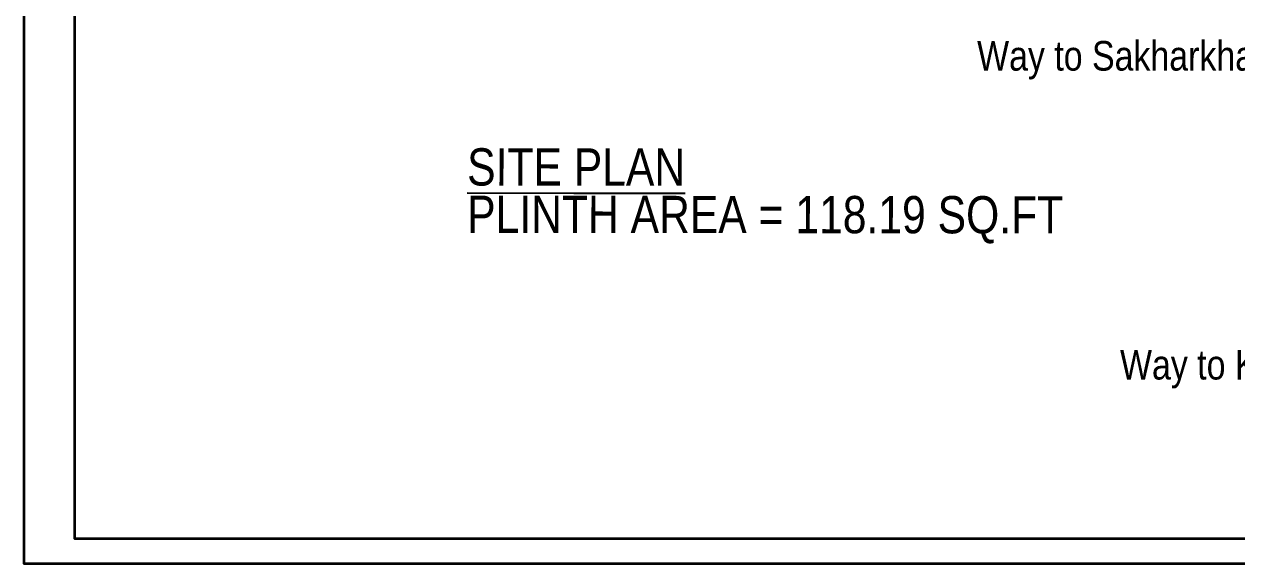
# Model space of a CAD drawing. Header units: inches. Extents: x 376358 to 406049, y -63575 to -53607.
# Drawn here: x 380571 to 381145, y -56540 to -56285 of the extents above; entities that cross this region are included whole.
import ezdxf

# ---------------------------------------------------------------- set-up
doc = ezdxf.new("R2010")
doc.units = ezdxf.units.IN
doc.header["$LTSCALE"] = 2
doc.header["$MEASUREMENT"] = 0
doc.layers.get('0').update_dxf_attribs({"linetype": 'CONTINUOUS'})
doc.layers.add('Normal Wall', color=7, linetype='CONTINUOUS', lineweight=35, true_color=0xffaf89)
doc.layers.add('plan wall', color=7, linetype='CONTINUOUS')
doc.styles.get("Standard").update_dxf_attribs({"font": 'ARIALN.TTF'})

msp = doc.modelspace()

# ---------------------------------------------------------------- linework, layer by layer
at = {"layer": 'Normal Wall'}
for points in [[(380570.93, -55789.27), (381628.93, -55789.27), (381628.93, -56539.8), (380570.93, -56539.8)], [(381617.03, -55801.18), (380594.74, -55801.18), (380594.74, -56527.89), (381617.03, -56527.89)], [(381617.03, -55801.18), (380594.74, -55801.18), (380594.74, -56527.89), (381617.03, -56527.89)]]:
    msp.add_lwpolyline(points, close=True, dxfattribs=at)
at = {"layer": 'Normal Wall', "color": 3}
msp.add_lwpolyline([(380570.93, -55789.27), (381628.93, -55789.27), (381628.93, -56539.8), (380570.93, -56539.8)], close=True, dxfattribs=at)

# ---------------------------------------------------------------- texts
at = {"color": 7, "linetype": 'ByBlock', "lineweight": 5, "char_height": 14, "width": 235.547, "attachment_point": 5}
for s, insert in [('Way to Sakharkhande patali sadak', (381145.62, -56301.6)), ('Way to Kathmandu', (381157.5, -56447.75))]:
    msp.add_mtext(s, dxfattribs=dict(at, insert=insert))
at = {"layer": 'plan wall', "ltscale": 3, "char_height": 17.6118, "attachment_point": 7, "rotation": 359.9411}
for s, insert in [('{\\LSITE PLAN}', (380780.44, -56361.1)), ('PLINTH AREA = 118.19 SQ.FT', (380780.44, -56388.08))]:
    msp.add_mtext(s, dxfattribs=dict(at, insert=insert))

doc.saveas('drawing.dxf')
